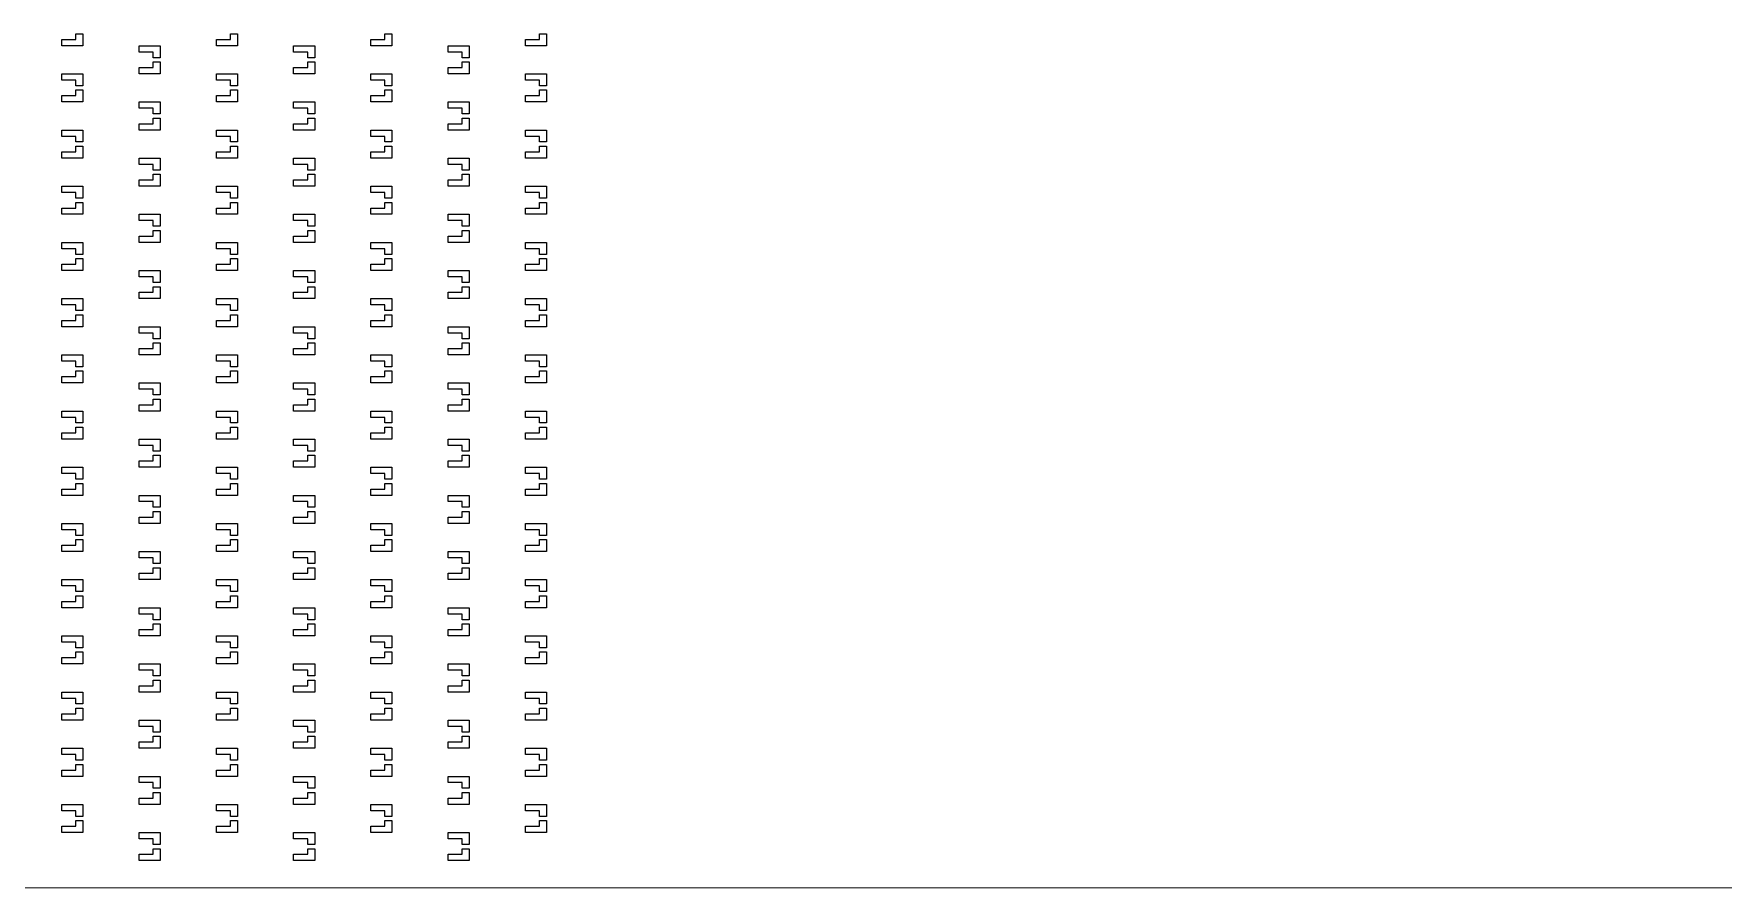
# Model space of a CAD drawing. Header units: millimetres. Extents: x 2102 to 86502, y 1818 to 64568.
# Drawn here: x 27094 to 28297, y 8155 to 8763 of the extents above; entities that cross this region are included whole.
import ezdxf

# ---------------------------------------------------------------- set-up
doc = ezdxf.new("R2010")
doc.units = ezdxf.units.MM
doc.layers.add('Layer-2', color=3, linetype='Continuous')

msp = doc.modelspace()

# ---------------------------------------------------------------- linework, layer by layer
at = {"layer": 'Layer-2'}
for p, q in [((27114, 8758.8), (27124, 8758.8)), ((27114, 8754.3), (27114, 8758.8)), ((27124, 8758.8), (27124, 8762.8)), ((27124, 8762.8), (27129, 8762.8)), ((27129, 8762.8), (27129, 8754.3)), ((27224, 8758.8), (27234, 8758.8)), ((27224, 8754.3), (27224, 8758.8)), ((27234, 8758.8), (27234, 8762.8)), ((27234, 8762.8), (27239, 8762.8)), ((27239, 8762.8), (27239, 8754.3)), ((27334, 8758.8), (27344, 8758.8)), ((27334, 8754.3), (27334, 8758.8)), ((27344, 8758.8), (27344, 8762.8)), ((27344, 8762.8), (27349, 8762.8)), ((27349, 8762.8), (27349, 8754.3)), ((27444, 8758.8), (27454, 8758.8)), ((27444, 8754.3), (27444, 8758.8)), ((27454, 8758.8), (27454, 8762.8)), ((27454, 8762.8), (27459, 8762.8)), ((27459, 8762.8), (27459, 8754.3)), ((27129, 8754.3), (27114, 8754.3)), ((27169, 8754.3), (27184, 8754.3)), ((27169, 8749.8), (27169, 8754.3)), ((27179, 8749.8), (27169, 8749.8)), ((27179, 8745.8), (27179, 8749.8)), ((27184, 8745.8), (27179, 8745.8)), ((27184, 8754.3), (27184, 8745.8)), ((27239, 8754.3), (27224, 8754.3)), ((27279, 8754.3), (27294, 8754.3)), ((27279, 8749.8), (27279, 8754.3)), ((27289, 8749.8), (27279, 8749.8)), ((27289, 8745.8), (27289, 8749.8)), ((27294, 8745.8), (27289, 8745.8)), ((27294, 8754.3), (27294, 8745.8)), ((27349, 8754.3), (27334, 8754.3)), ((27389, 8754.3), (27404, 8754.3)), ((27389, 8749.8), (27389, 8754.3)), ((27399, 8749.8), (27389, 8749.8)), ((27399, 8745.8), (27399, 8749.8)), ((27404, 8745.8), (27399, 8745.8)), ((27404, 8754.3), (27404, 8745.8)), ((27459, 8754.3), (27444, 8754.3)), ((27114, 8734.3), (27129, 8734.3)), ((27114, 8729.8), (27114, 8734.3)), ((27129, 8734.3), (27129, 8725.8)), ((27169, 8738.8), (27179, 8738.8)), ((27169, 8734.3), (27169, 8738.8)), ((27184, 8734.3), (27169, 8734.3)), ((27179, 8738.8), (27179, 8742.8)), ((27179, 8742.8), (27184, 8742.8)), ((27184, 8742.8), (27184, 8734.3)), ((27224, 8734.3), (27239, 8734.3)), ((27224, 8729.8), (27224, 8734.3)), ((27239, 8734.3), (27239, 8725.8)), ((27279, 8738.8), (27289, 8738.8)), ((27279, 8734.3), (27279, 8738.8)), ((27294, 8734.3), (27279, 8734.3)), ((27289, 8738.8), (27289, 8742.8)), ((27289, 8742.8), (27294, 8742.8)), ((27294, 8742.8), (27294, 8734.3)), ((27334, 8734.3), (27349, 8734.3)), ((27334, 8729.8), (27334, 8734.3)), ((27349, 8734.3), (27349, 8725.8)), ((27389, 8738.8), (27399, 8738.8)), ((27389, 8734.3), (27389, 8738.8)), ((27404, 8734.3), (27389, 8734.3)), ((27399, 8738.8), (27399, 8742.8)), ((27399, 8742.8), (27404, 8742.8)), ((27404, 8742.8), (27404, 8734.3)), ((27444, 8734.3), (27459, 8734.3)), ((27444, 8729.8), (27444, 8734.3)), ((27459, 8734.3), (27459, 8725.8)), ((27124, 8729.8), (27114, 8729.8)), ((27124, 8725.8), (27124, 8729.8)), ((27129, 8725.8), (27124, 8725.8)), ((27124, 8718.8), (27124, 8722.8)), ((27124, 8722.8), (27129, 8722.8)), ((27129, 8722.8), (27129, 8714.3)), ((27234, 8729.8), (27224, 8729.8)), ((27234, 8725.8), (27234, 8729.8)), ((27239, 8725.8), (27234, 8725.8)), ((27234, 8718.8), (27234, 8722.8)), ((27234, 8722.8), (27239, 8722.8)), ((27239, 8722.8), (27239, 8714.3)), ((27344, 8729.8), (27334, 8729.8)), ((27344, 8725.8), (27344, 8729.8)), ((27349, 8725.8), (27344, 8725.8)), ((27344, 8718.8), (27344, 8722.8)), ((27344, 8722.8), (27349, 8722.8)), ((27349, 8722.8), (27349, 8714.3)), ((27454, 8729.8), (27444, 8729.8)), ((27454, 8725.8), (27454, 8729.8)), ((27459, 8725.8), (27454, 8725.8)), ((27454, 8718.8), (27454, 8722.8)), ((27454, 8722.8), (27459, 8722.8)), ((27459, 8722.8), (27459, 8714.3)), ((27114, 8718.8), (27124, 8718.8)), ((27114, 8714.3), (27114, 8718.8)), ((27129, 8714.3), (27114, 8714.3)), ((27169, 8714.3), (27184, 8714.3)), ((27169, 8709.8), (27169, 8714.3)), ((27179, 8709.8), (27169, 8709.8)), ((27179, 8705.8), (27179, 8709.8)), ((27184, 8714.3), (27184, 8705.8)), ((27224, 8718.8), (27234, 8718.8)), ((27224, 8714.3), (27224, 8718.8)), ((27239, 8714.3), (27224, 8714.3)), ((27279, 8714.3), (27294, 8714.3)), ((27279, 8709.8), (27279, 8714.3)), ((27289, 8709.8), (27279, 8709.8)), ((27289, 8705.8), (27289, 8709.8)), ((27294, 8714.3), (27294, 8705.8)), ((27334, 8718.8), (27344, 8718.8)), ((27334, 8714.3), (27334, 8718.8)), ((27349, 8714.3), (27334, 8714.3)), ((27389, 8714.3), (27404, 8714.3)), ((27389, 8709.8), (27389, 8714.3)), ((27399, 8709.8), (27389, 8709.8)), ((27399, 8705.8), (27399, 8709.8)), ((27404, 8714.3), (27404, 8705.8)), ((27444, 8718.8), (27454, 8718.8)), ((27444, 8714.3), (27444, 8718.8)), ((27459, 8714.3), (27444, 8714.3)), ((27169, 8698.8), (27179, 8698.8)), ((27169, 8694.3), (27169, 8698.8)), ((27184, 8705.8), (27179, 8705.8)), ((27179, 8698.8), (27179, 8702.8)), ((27179, 8702.8), (27184, 8702.8)), ((27184, 8702.8), (27184, 8694.3)), ((27279, 8698.8), (27289, 8698.8)), ((27279, 8694.3), (27279, 8698.8)), ((27294, 8705.8), (27289, 8705.8)), ((27289, 8698.8), (27289, 8702.8)), ((27289, 8702.8), (27294, 8702.8)), ((27294, 8702.8), (27294, 8694.3)), ((27389, 8698.8), (27399, 8698.8)), ((27389, 8694.3), (27389, 8698.8)), ((27404, 8705.8), (27399, 8705.8)), ((27399, 8698.8), (27399, 8702.8)), ((27399, 8702.8), (27404, 8702.8)), ((27404, 8702.8), (27404, 8694.3)), ((27114, 8694.3), (27129, 8694.3)), ((27114, 8689.8), (27114, 8694.3)), ((27124, 8689.8), (27114, 8689.8)), ((27124, 8685.8), (27124, 8689.8)), ((27129, 8685.8), (27124, 8685.8)), ((27129, 8694.3), (27129, 8685.8)), ((27184, 8694.3), (27169, 8694.3)), ((27224, 8694.3), (27239, 8694.3)), ((27224, 8689.8), (27224, 8694.3)), ((27234, 8689.8), (27224, 8689.8)), ((27234, 8685.8), (27234, 8689.8)), ((27239, 8685.8), (27234, 8685.8)), ((27239, 8694.3), (27239, 8685.8)), ((27294, 8694.3), (27279, 8694.3)), ((27334, 8694.3), (27349, 8694.3)), ((27334, 8689.8), (27334, 8694.3)), ((27344, 8689.8), (27334, 8689.8)), ((27344, 8685.8), (27344, 8689.8)), ((27349, 8685.8), (27344, 8685.8)), ((27349, 8694.3), (27349, 8685.8)), ((27404, 8694.3), (27389, 8694.3)), ((27444, 8694.3), (27459, 8694.3)), ((27444, 8689.8), (27444, 8694.3)), ((27454, 8689.8), (27444, 8689.8)), ((27454, 8685.8), (27454, 8689.8)), ((27459, 8685.8), (27454, 8685.8)), ((27459, 8694.3), (27459, 8685.8)), ((27114, 8678.8), (27124, 8678.8)), ((27114, 8674.3), (27114, 8678.8)), ((27129, 8674.3), (27114, 8674.3)), ((27124, 8678.8), (27124, 8682.8)), ((27124, 8682.8), (27129, 8682.8)), ((27129, 8682.8), (27129, 8674.3)), ((27169, 8674.3), (27184, 8674.3)), ((27169, 8669.8), (27169, 8674.3)), ((27184, 8674.3), (27184, 8665.8)), ((27224, 8678.8), (27234, 8678.8)), ((27224, 8674.3), (27224, 8678.8)), ((27239, 8674.3), (27224, 8674.3)), ((27234, 8678.8), (27234, 8682.8)), ((27234, 8682.8), (27239, 8682.8)), ((27239, 8682.8), (27239, 8674.3)), ((27279, 8674.3), (27294, 8674.3)), ((27279, 8669.8), (27279, 8674.3)), ((27294, 8674.3), (27294, 8665.8)), ((27334, 8678.8), (27344, 8678.8)), ((27334, 8674.3), (27334, 8678.8)), ((27349, 8674.3), (27334, 8674.3)), ((27344, 8678.8), (27344, 8682.8)), ((27344, 8682.8), (27349, 8682.8)), ((27349, 8682.8), (27349, 8674.3)), ((27389, 8674.3), (27404, 8674.3)), ((27389, 8669.8), (27389, 8674.3)), ((27404, 8674.3), (27404, 8665.8)), ((27444, 8678.8), (27454, 8678.8)), ((27444, 8674.3), (27444, 8678.8)), ((27459, 8674.3), (27444, 8674.3)), ((27454, 8678.8), (27454, 8682.8)), ((27454, 8682.8), (27459, 8682.8)), ((27459, 8682.8), (27459, 8674.3)), ((27179, 8669.8), (27169, 8669.8)), ((27169, 8658.8), (27179, 8658.8)), ((27169, 8654.3), (27169, 8658.8)), ((27179, 8665.8), (27179, 8669.8)), ((27184, 8665.8), (27179, 8665.8)), ((27179, 8658.8), (27179, 8662.8)), ((27179, 8662.8), (27184, 8662.8)), ((27184, 8662.8), (27184, 8654.3)), ((27289, 8669.8), (27279, 8669.8)), ((27279, 8658.8), (27289, 8658.8)), ((27279, 8654.3), (27279, 8658.8)), ((27289, 8665.8), (27289, 8669.8)), ((27294, 8665.8), (27289, 8665.8)), ((27289, 8658.8), (27289, 8662.8)), ((27289, 8662.8), (27294, 8662.8)), ((27294, 8662.8), (27294, 8654.3)), ((27399, 8669.8), (27389, 8669.8)), ((27389, 8658.8), (27399, 8658.8)), ((27389, 8654.3), (27389, 8658.8)), ((27399, 8665.8), (27399, 8669.8)), ((27404, 8665.8), (27399, 8665.8)), ((27399, 8658.8), (27399, 8662.8)), ((27399, 8662.8), (27404, 8662.8)), ((27404, 8662.8), (27404, 8654.3)), ((27114, 8654.3), (27129, 8654.3)), ((27114, 8649.8), (27114, 8654.3)), ((27124, 8649.8), (27114, 8649.8)), ((27124, 8645.8), (27124, 8649.8)), ((27129, 8654.3), (27129, 8645.8)), ((27184, 8654.3), (27169, 8654.3)), ((27224, 8654.3), (27239, 8654.3)), ((27224, 8649.8), (27224, 8654.3)), ((27234, 8649.8), (27224, 8649.8)), ((27234, 8645.8), (27234, 8649.8)), ((27239, 8654.3), (27239, 8645.8)), ((27294, 8654.3), (27279, 8654.3)), ((27334, 8654.3), (27349, 8654.3)), ((27334, 8649.8), (27334, 8654.3)), ((27344, 8649.8), (27334, 8649.8)), ((27344, 8645.8), (27344, 8649.8)), ((27349, 8654.3), (27349, 8645.8)), ((27404, 8654.3), (27389, 8654.3)), ((27444, 8654.3), (27459, 8654.3)), ((27444, 8649.8), (27444, 8654.3)), ((27454, 8649.8), (27444, 8649.8)), ((27454, 8645.8), (27454, 8649.8)), ((27459, 8654.3), (27459, 8645.8)), ((27114, 8638.8), (27124, 8638.8)), ((27114, 8634.3), (27114, 8638.8)), ((27129, 8645.8), (27124, 8645.8)), ((27124, 8638.8), (27124, 8642.8)), ((27124, 8642.8), (27129, 8642.8)), ((27129, 8642.8), (27129, 8634.3)), ((27224, 8638.8), (27234, 8638.8)), ((27224, 8634.3), (27224, 8638.8)), ((27239, 8645.8), (27234, 8645.8)), ((27234, 8638.8), (27234, 8642.8)), ((27234, 8642.8), (27239, 8642.8)), ((27239, 8642.8), (27239, 8634.3)), ((27334, 8638.8), (27344, 8638.8)), ((27334, 8634.3), (27334, 8638.8)), ((27349, 8645.8), (27344, 8645.8)), ((27344, 8638.8), (27344, 8642.8)), ((27344, 8642.8), (27349, 8642.8)), ((27349, 8642.8), (27349, 8634.3)), ((27444, 8638.8), (27454, 8638.8)), ((27444, 8634.3), (27444, 8638.8)), ((27459, 8645.8), (27454, 8645.8)), ((27454, 8638.8), (27454, 8642.8)), ((27454, 8642.8), (27459, 8642.8)), ((27459, 8642.8), (27459, 8634.3)), ((27129, 8634.3), (27114, 8634.3)), ((27169, 8634.3), (27184, 8634.3)), ((27169, 8629.8), (27169, 8634.3)), ((27179, 8629.8), (27169, 8629.8)), ((27179, 8625.8), (27179, 8629.8)), ((27184, 8625.8), (27179, 8625.8)), ((27179, 8618.8), (27179, 8622.8)), ((27179, 8622.8), (27184, 8622.8)), ((27184, 8634.3), (27184, 8625.8)), ((27184, 8622.8), (27184, 8614.3)), ((27239, 8634.3), (27224, 8634.3)), ((27279, 8634.3), (27294, 8634.3)), ((27279, 8629.8), (27279, 8634.3)), ((27289, 8629.8), (27279, 8629.8)), ((27289, 8625.8), (27289, 8629.8)), ((27294, 8625.8), (27289, 8625.8)), ((27289, 8618.8), (27289, 8622.8)), ((27289, 8622.8), (27294, 8622.8)), ((27294, 8634.3), (27294, 8625.8)), ((27294, 8622.8), (27294, 8614.3)), ((27349, 8634.3), (27334, 8634.3)), ((27389, 8634.3), (27404, 8634.3)), ((27389, 8629.8), (27389, 8634.3)), ((27399, 8629.8), (27389, 8629.8)), ((27399, 8625.8), (27399, 8629.8)), ((27404, 8625.8), (27399, 8625.8)), ((27399, 8618.8), (27399, 8622.8)), ((27399, 8622.8), (27404, 8622.8)), ((27404, 8634.3), (27404, 8625.8)), ((27404, 8622.8), (27404, 8614.3)), ((27459, 8634.3), (27444, 8634.3)), ((27114, 8614.3), (27129, 8614.3)), ((27114, 8609.8), (27114, 8614.3)), ((27129, 8614.3), (27129, 8605.8)), ((27169, 8618.8), (27179, 8618.8)), ((27169, 8614.3), (27169, 8618.8)), ((27184, 8614.3), (27169, 8614.3)), ((27224, 8614.3), (27239, 8614.3)), ((27224, 8609.8), (27224, 8614.3)), ((27239, 8614.3), (27239, 8605.8)), ((27279, 8618.8), (27289, 8618.8)), ((27279, 8614.3), (27279, 8618.8)), ((27294, 8614.3), (27279, 8614.3)), ((27334, 8614.3), (27349, 8614.3)), ((27334, 8609.8), (27334, 8614.3)), ((27349, 8614.3), (27349, 8605.8)), ((27389, 8618.8), (27399, 8618.8)), ((27389, 8614.3), (27389, 8618.8)), ((27404, 8614.3), (27389, 8614.3)), ((27444, 8614.3), (27459, 8614.3)), ((27444, 8609.8), (27444, 8614.3)), ((27459, 8614.3), (27459, 8605.8)), ((27124, 8609.8), (27114, 8609.8)), ((27114, 8598.8), (27124, 8598.8)), ((27114, 8594.3), (27114, 8598.8)), ((27124, 8605.8), (27124, 8609.8)), ((27129, 8605.8), (27124, 8605.8)), ((27124, 8598.8), (27124, 8602.8)), ((27124, 8602.8), (27129, 8602.8)), ((27129, 8602.8), (27129, 8594.3)), ((27234, 8609.8), (27224, 8609.8)), ((27224, 8598.8), (27234, 8598.8)), ((27224, 8594.3), (27224, 8598.8)), ((27234, 8605.8), (27234, 8609.8)), ((27239, 8605.8), (27234, 8605.8)), ((27234, 8598.8), (27234, 8602.8)), ((27234, 8602.8), (27239, 8602.8)), ((27239, 8602.8), (27239, 8594.3)), ((27344, 8609.8), (27334, 8609.8)), ((27334, 8598.8), (27344, 8598.8)), ((27334, 8594.3), (27334, 8598.8)), ((27344, 8605.8), (27344, 8609.8)), ((27349, 8605.8), (27344, 8605.8)), ((27344, 8598.8), (27344, 8602.8)), ((27344, 8602.8), (27349, 8602.8)), ((27349, 8602.8), (27349, 8594.3)), ((27454, 8609.8), (27444, 8609.8)), ((27444, 8598.8), (27454, 8598.8)), ((27444, 8594.3), (27444, 8598.8)), ((27454, 8605.8), (27454, 8609.8)), ((27459, 8605.8), (27454, 8605.8)), ((27454, 8598.8), (27454, 8602.8)), ((27454, 8602.8), (27459, 8602.8)), ((27459, 8602.8), (27459, 8594.3)), ((27129, 8594.3), (27114, 8594.3)), ((27169, 8594.3), (27184, 8594.3)), ((27169, 8589.8), (27169, 8594.3)), ((27179, 8589.8), (27169, 8589.8)), ((27179, 8585.8), (27179, 8589.8)), ((27184, 8594.3), (27184, 8585.8)), ((27239, 8594.3), (27224, 8594.3)), ((27279, 8594.3), (27294, 8594.3)), ((27279, 8589.8), (27279, 8594.3)), ((27289, 8589.8), (27279, 8589.8)), ((27289, 8585.8), (27289, 8589.8)), ((27294, 8594.3), (27294, 8585.8)), ((27349, 8594.3), (27334, 8594.3)), ((27389, 8594.3), (27404, 8594.3)), ((27389, 8589.8), (27389, 8594.3)), ((27399, 8589.8), (27389, 8589.8)), ((27399, 8585.8), (27399, 8589.8)), ((27404, 8594.3), (27404, 8585.8)), ((27459, 8594.3), (27444, 8594.3)), ((27169, 8578.8), (27179, 8578.8)), ((27169, 8574.3), (27169, 8578.8)), ((27184, 8585.8), (27179, 8585.8)), ((27179, 8578.8), (27179, 8582.8)), ((27179, 8582.8), (27184, 8582.8)), ((27184, 8582.8), (27184, 8574.3)), ((27279, 8578.8), (27289, 8578.8)), ((27279, 8574.3), (27279, 8578.8)), ((27294, 8585.8), (27289, 8585.8)), ((27289, 8578.8), (27289, 8582.8)), ((27289, 8582.8), (27294, 8582.8)), ((27294, 8582.8), (27294, 8574.3)), ((27389, 8578.8), (27399, 8578.8)), ((27389, 8574.3), (27389, 8578.8)), ((27404, 8585.8), (27399, 8585.8)), ((27399, 8578.8), (27399, 8582.8)), ((27399, 8582.8), (27404, 8582.8)), ((27404, 8582.8), (27404, 8574.3)), ((27114, 8574.3), (27129, 8574.3)), ((27114, 8569.8), (27114, 8574.3)), ((27124, 8569.8), (27114, 8569.8)), ((27124, 8565.8), (27124, 8569.8)), ((27129, 8565.8), (27124, 8565.8)), ((27124, 8558.8), (27124, 8562.8)), ((27124, 8562.8), (27129, 8562.8)), ((27129, 8574.3), (27129, 8565.8)), ((27129, 8562.8), (27129, 8554.3)), ((27184, 8574.3), (27169, 8574.3)), ((27224, 8574.3), (27239, 8574.3)), ((27224, 8569.8), (27224, 8574.3)), ((27234, 8569.8), (27224, 8569.8)), ((27234, 8565.8), (27234, 8569.8)), ((27239, 8565.8), (27234, 8565.8)), ((27234, 8558.8), (27234, 8562.8)), ((27234, 8562.8), (27239, 8562.8)), ((27239, 8574.3), (27239, 8565.8)), ((27239, 8562.8), (27239, 8554.3)), ((27294, 8574.3), (27279, 8574.3)), ((27334, 8574.3), (27349, 8574.3)), ((27334, 8569.8), (27334, 8574.3)), ((27344, 8569.8), (27334, 8569.8)), ((27344, 8565.8), (27344, 8569.8)), ((27349, 8565.8), (27344, 8565.8)), ((27344, 8558.8), (27344, 8562.8)), ((27344, 8562.8), (27349, 8562.8)), ((27349, 8574.3), (27349, 8565.8)), ((27349, 8562.8), (27349, 8554.3)), ((27404, 8574.3), (27389, 8574.3)), ((27444, 8574.3), (27459, 8574.3)), ((27444, 8569.8), (27444, 8574.3)), ((27454, 8569.8), (27444, 8569.8)), ((27454, 8565.8), (27454, 8569.8)), ((27459, 8565.8), (27454, 8565.8)), ((27454, 8558.8), (27454, 8562.8)), ((27454, 8562.8), (27459, 8562.8)), ((27459, 8574.3), (27459, 8565.8)), ((27459, 8562.8), (27459, 8554.3)), ((27114, 8558.8), (27124, 8558.8)), ((27114, 8554.3), (27114, 8558.8)), ((27129, 8554.3), (27114, 8554.3)), ((27169, 8554.3), (27184, 8554.3)), ((27169, 8549.8), (27169, 8554.3)), ((27184, 8554.3), (27184, 8545.8)), ((27224, 8558.8), (27234, 8558.8)), ((27224, 8554.3), (27224, 8558.8)), ((27239, 8554.3), (27224, 8554.3)), ((27279, 8554.3), (27294, 8554.3)), ((27279, 8549.8), (27279, 8554.3)), ((27294, 8554.3), (27294, 8545.8)), ((27334, 8558.8), (27344, 8558.8)), ((27334, 8554.3), (27334, 8558.8)), ((27349, 8554.3), (27334, 8554.3)), ((27389, 8554.3), (27404, 8554.3)), ((27389, 8549.8), (27389, 8554.3)), ((27404, 8554.3), (27404, 8545.8)), ((27444, 8558.8), (27454, 8558.8)), ((27444, 8554.3), (27444, 8558.8)), ((27459, 8554.3), (27444, 8554.3)), ((27179, 8549.8), (27169, 8549.8)), ((27169, 8538.8), (27179, 8538.8)), ((27169, 8534.3), (27169, 8538.8)), ((27179, 8545.8), (27179, 8549.8)), ((27184, 8545.8), (27179, 8545.8)), ((27179, 8538.8), (27179, 8542.8)), ((27179, 8542.8), (27184, 8542.8)), ((27184, 8542.8), (27184, 8534.3)), ((27289, 8549.8), (27279, 8549.8)), ((27279, 8538.8), (27289, 8538.8)), ((27279, 8534.3), (27279, 8538.8)), ((27289, 8545.8), (27289, 8549.8)), ((27294, 8545.8), (27289, 8545.8)), ((27289, 8538.8), (27289, 8542.8)), ((27289, 8542.8), (27294, 8542.8)), ((27294, 8542.8), (27294, 8534.3)), ((27399, 8549.8), (27389, 8549.8)), ((27389, 8538.8), (27399, 8538.8)), ((27389, 8534.3), (27389, 8538.8)), ((27399, 8545.8), (27399, 8549.8)), ((27404, 8545.8), (27399, 8545.8)), ((27399, 8538.8), (27399, 8542.8)), ((27399, 8542.8), (27404, 8542.8)), ((27404, 8542.8), (27404, 8534.3)), ((27114, 8534.3), (27129, 8534.3)), ((27114, 8529.8), (27114, 8534.3)), ((27124, 8529.8), (27114, 8529.8)), ((27124, 8525.8), (27124, 8529.8)), ((27129, 8534.3), (27129, 8525.8)), ((27184, 8534.3), (27169, 8534.3)), ((27224, 8534.3), (27239, 8534.3)), ((27224, 8529.8), (27224, 8534.3)), ((27234, 8529.8), (27224, 8529.8)), ((27234, 8525.8), (27234, 8529.8)), ((27239, 8534.3), (27239, 8525.8)), ((27294, 8534.3), (27279, 8534.3)), ((27334, 8534.3), (27349, 8534.3)), ((27334, 8529.8), (27334, 8534.3)), ((27344, 8529.8), (27334, 8529.8)), ((27344, 8525.8), (27344, 8529.8)), ((27349, 8534.3), (27349, 8525.8)), ((27404, 8534.3), (27389, 8534.3)), ((27444, 8534.3), (27459, 8534.3)), ((27444, 8529.8), (27444, 8534.3)), ((27454, 8529.8), (27444, 8529.8)), ((27454, 8525.8), (27454, 8529.8)), ((27459, 8534.3), (27459, 8525.8)), ((27114, 8518.8), (27124, 8518.8)), ((27114, 8514.3), (27114, 8518.8)), ((27129, 8525.8), (27124, 8525.8)), ((27124, 8518.8), (27124, 8522.8)), ((27124, 8522.8), (27129, 8522.8)), ((27129, 8522.8), (27129, 8514.3)), ((27224, 8518.8), (27234, 8518.8)), ((27224, 8514.3), (27224, 8518.8)), ((27239, 8525.8), (27234, 8525.8)), ((27234, 8518.8), (27234, 8522.8)), ((27234, 8522.8), (27239, 8522.8)), ((27239, 8522.8), (27239, 8514.3)), ((27334, 8518.8), (27344, 8518.8)), ((27334, 8514.3), (27334, 8518.8)), ((27349, 8525.8), (27344, 8525.8)), ((27344, 8518.8), (27344, 8522.8)), ((27344, 8522.8), (27349, 8522.8)), ((27349, 8522.8), (27349, 8514.3)), ((27444, 8518.8), (27454, 8518.8)), ((27444, 8514.3), (27444, 8518.8)), ((27459, 8525.8), (27454, 8525.8)), ((27454, 8518.8), (27454, 8522.8)), ((27454, 8522.8), (27459, 8522.8)), ((27459, 8522.8), (27459, 8514.3)), ((27129, 8514.3), (27114, 8514.3)), ((27169, 8514.3), (27184, 8514.3)), ((27169, 8509.8), (27169, 8514.3)), ((27179, 8509.8), (27169, 8509.8)), ((27179, 8505.8), (27179, 8509.8)), ((27184, 8505.8), (27179, 8505.8)), ((27179, 8498.8), (27179, 8502.8)), ((27179, 8502.8), (27184, 8502.8)), ((27184, 8514.3), (27184, 8505.8)), ((27184, 8502.8), (27184, 8494.3)), ((27239, 8514.3), (27224, 8514.3)), ((27279, 8514.3), (27294, 8514.3)), ((27279, 8509.8), (27279, 8514.3)), ((27289, 8509.8), (27279, 8509.8)), ((27289, 8505.8), (27289, 8509.8)), ((27294, 8505.8), (27289, 8505.8)), ((27289, 8498.8), (27289, 8502.8)), ((27289, 8502.8), (27294, 8502.8)), ((27294, 8514.3), (27294, 8505.8)), ((27294, 8502.8), (27294, 8494.3)), ((27349, 8514.3), (27334, 8514.3)), ((27389, 8514.3), (27404, 8514.3)), ((27389, 8509.8), (27389, 8514.3)), ((27399, 8509.8), (27389, 8509.8)), ((27399, 8505.8), (27399, 8509.8)), ((27404, 8505.8), (27399, 8505.8)), ((27399, 8498.8), (27399, 8502.8)), ((27399, 8502.8), (27404, 8502.8)), ((27404, 8514.3), (27404, 8505.8)), ((27404, 8502.8), (27404, 8494.3)), ((27459, 8514.3), (27444, 8514.3)), ((27114, 8494.3), (27129, 8494.3)), ((27114, 8489.8), (27114, 8494.3)), ((27129, 8494.3), (27129, 8485.8)), ((27169, 8498.8), (27179, 8498.8)), ((27169, 8494.3), (27169, 8498.8)), ((27184, 8494.3), (27169, 8494.3)), ((27224, 8494.3), (27239, 8494.3)), ((27224, 8489.8), (27224, 8494.3)), ((27239, 8494.3), (27239, 8485.8)), ((27279, 8498.8), (27289, 8498.8)), ((27279, 8494.3), (27279, 8498.8)), ((27294, 8494.3), (27279, 8494.3)), ((27334, 8494.3), (27349, 8494.3)), ((27334, 8489.8), (27334, 8494.3)), ((27349, 8494.3), (27349, 8485.8)), ((27389, 8498.8), (27399, 8498.8)), ((27389, 8494.3), (27389, 8498.8)), ((27404, 8494.3), (27389, 8494.3)), ((27444, 8494.3), (27459, 8494.3)), ((27444, 8489.8), (27444, 8494.3)), ((27459, 8494.3), (27459, 8485.8)), ((27124, 8489.8), (27114, 8489.8)), ((27114, 8478.8), (27124, 8478.8)), ((27114, 8474.3), (27114, 8478.8)), ((27124, 8485.8), (27124, 8489.8)), ((27129, 8485.8), (27124, 8485.8)), ((27124, 8478.8), (27124, 8482.8)), ((27124, 8482.8), (27129, 8482.8)), ((27129, 8482.8), (27129, 8474.3)), ((27234, 8489.8), (27224, 8489.8)), ((27224, 8478.8), (27234, 8478.8)), ((27224, 8474.3), (27224, 8478.8)), ((27234, 8485.8), (27234, 8489.8)), ((27239, 8485.8), (27234, 8485.8)), ((27234, 8478.8), (27234, 8482.8)), ((27234, 8482.8), (27239, 8482.8)), ((27239, 8482.8), (27239, 8474.3)), ((27344, 8489.8), (27334, 8489.8)), ((27334, 8478.8), (27344, 8478.8)), ((27334, 8474.3), (27334, 8478.8)), ((27344, 8485.8), (27344, 8489.8)), ((27349, 8485.8), (27344, 8485.8)), ((27344, 8478.8), (27344, 8482.8)), ((27344, 8482.8), (27349, 8482.8)), ((27349, 8482.8), (27349, 8474.3)), ((27454, 8489.8), (27444, 8489.8)), ((27444, 8478.8), (27454, 8478.8)), ((27444, 8474.3), (27444, 8478.8)), ((27454, 8485.8), (27454, 8489.8)), ((27459, 8485.8), (27454, 8485.8)), ((27454, 8478.8), (27454, 8482.8)), ((27454, 8482.8), (27459, 8482.8)), ((27459, 8482.8), (27459, 8474.3)), ((27129, 8474.3), (27114, 8474.3)), ((27169, 8474.3), (27184, 8474.3)), ((27169, 8469.8), (27169, 8474.3)), ((27179, 8469.8), (27169, 8469.8)), ((27179, 8465.8), (27179, 8469.8)), ((27184, 8474.3), (27184, 8465.8)), ((27239, 8474.3), (27224, 8474.3)), ((27279, 8474.3), (27294, 8474.3)), ((27279, 8469.8), (27279, 8474.3)), ((27289, 8469.8), (27279, 8469.8)), ((27289, 8465.8), (27289, 8469.8)), ((27294, 8474.3), (27294, 8465.8)), ((27349, 8474.3), (27334, 8474.3)), ((27389, 8474.3), (27404, 8474.3)), ((27389, 8469.8), (27389, 8474.3)), ((27399, 8469.8), (27389, 8469.8)), ((27399, 8465.8), (27399, 8469.8)), ((27404, 8474.3), (27404, 8465.8)), ((27459, 8474.3), (27444, 8474.3)), ((27169, 8458.8), (27179, 8458.8)), ((27169, 8454.3), (27169, 8458.8)), ((27184, 8465.8), (27179, 8465.8)), ((27179, 8458.8), (27179, 8462.8)), ((27179, 8462.8), (27184, 8462.8)), ((27184, 8462.8), (27184, 8454.3)), ((27279, 8458.8), (27289, 8458.8)), ((27279, 8454.3), (27279, 8458.8)), ((27294, 8465.8), (27289, 8465.8)), ((27289, 8458.8), (27289, 8462.8)), ((27289, 8462.8), (27294, 8462.8)), ((27294, 8462.8), (27294, 8454.3)), ((27389, 8458.8), (27399, 8458.8)), ((27389, 8454.3), (27389, 8458.8)), ((27404, 8465.8), (27399, 8465.8)), ((27399, 8458.8), (27399, 8462.8)), ((27399, 8462.8), (27404, 8462.8)), ((27404, 8462.8), (27404, 8454.3)), ((27114, 8454.3), (27129, 8454.3)), ((27114, 8449.8), (27114, 8454.3)), ((27124, 8449.8), (27114, 8449.8)), ((27124, 8445.8), (27124, 8449.8)), ((27129, 8445.8), (27124, 8445.8)), ((27124, 8438.8), (27124, 8442.8)), ((27124, 8442.8), (27129, 8442.8)), ((27129, 8454.3), (27129, 8445.8)), ((27129, 8442.8), (27129, 8434.3)), ((27184, 8454.3), (27169, 8454.3)), ((27224, 8454.3), (27239, 8454.3)), ((27224, 8449.8), (27224, 8454.3)), ((27234, 8449.8), (27224, 8449.8)), ((27234, 8445.8), (27234, 8449.8)), ((27239, 8445.8), (27234, 8445.8)), ((27234, 8438.8), (27234, 8442.8)), ((27234, 8442.8), (27239, 8442.8)), ((27239, 8454.3), (27239, 8445.8)), ((27239, 8442.8), (27239, 8434.3)), ((27294, 8454.3), (27279, 8454.3)), ((27334, 8454.3), (27349, 8454.3)), ((27334, 8449.8), (27334, 8454.3)), ((27344, 8449.8), (27334, 8449.8)), ((27344, 8445.8), (27344, 8449.8)), ((27349, 8445.8), (27344, 8445.8)), ((27344, 8438.8), (27344, 8442.8)), ((27344, 8442.8), (27349, 8442.8)), ((27349, 8454.3), (27349, 8445.8)), ((27349, 8442.8), (27349, 8434.3)), ((27404, 8454.3), (27389, 8454.3)), ((27444, 8454.3), (27459, 8454.3)), ((27444, 8449.8), (27444, 8454.3)), ((27454, 8449.8), (27444, 8449.8)), ((27454, 8445.8), (27454, 8449.8)), ((27459, 8445.8), (27454, 8445.8)), ((27454, 8438.8), (27454, 8442.8)), ((27454, 8442.8), (27459, 8442.8)), ((27459, 8454.3), (27459, 8445.8)), ((27459, 8442.8), (27459, 8434.3)), ((27114, 8438.8), (27124, 8438.8)), ((27114, 8434.3), (27114, 8438.8)), ((27129, 8434.3), (27114, 8434.3)), ((27169, 8434.3), (27184, 8434.3)), ((27169, 8429.8), (27169, 8434.3)), ((27184, 8434.3), (27184, 8425.8)), ((27224, 8438.8), (27234, 8438.8)), ((27224, 8434.3), (27224, 8438.8)), ((27239, 8434.3), (27224, 8434.3)), ((27279, 8434.3), (27294, 8434.3)), ((27279, 8429.8), (27279, 8434.3)), ((27294, 8434.3), (27294, 8425.8)), ((27334, 8438.8), (27344, 8438.8)), ((27334, 8434.3), (27334, 8438.8)), ((27349, 8434.3), (27334, 8434.3)), ((27389, 8434.3), (27404, 8434.3)), ((27389, 8429.8), (27389, 8434.3)), ((27404, 8434.3), (27404, 8425.8)), ((27444, 8438.8), (27454, 8438.8)), ((27444, 8434.3), (27444, 8438.8)), ((27459, 8434.3), (27444, 8434.3)), ((27179, 8429.8), (27169, 8429.8)), ((27169, 8418.8), (27179, 8418.8)), ((27169, 8414.3), (27169, 8418.8)), ((27179, 8425.8), (27179, 8429.8)), ((27184, 8425.8), (27179, 8425.8)), ((27179, 8418.8), (27179, 8422.8)), ((27179, 8422.8), (27184, 8422.8)), ((27184, 8422.8), (27184, 8414.3)), ((27289, 8429.8), (27279, 8429.8)), ((27279, 8418.8), (27289, 8418.8)), ((27279, 8414.3), (27279, 8418.8)), ((27289, 8425.8), (27289, 8429.8)), ((27294, 8425.8), (27289, 8425.8)), ((27289, 8418.8), (27289, 8422.8)), ((27289, 8422.8), (27294, 8422.8)), ((27294, 8422.8), (27294, 8414.3)), ((27399, 8429.8), (27389, 8429.8)), ((27389, 8418.8), (27399, 8418.8)), ((27389, 8414.3), (27389, 8418.8)), ((27399, 8425.8), (27399, 8429.8)), ((27404, 8425.8), (27399, 8425.8)), ((27399, 8418.8), (27399, 8422.8)), ((27399, 8422.8), (27404, 8422.8)), ((27404, 8422.8), (27404, 8414.3)), ((27114, 8414.3), (27129, 8414.3)), ((27114, 8409.8), (27114, 8414.3)), ((27124, 8409.8), (27114, 8409.8)), ((27124, 8405.8), (27124, 8409.8)), ((27129, 8414.3), (27129, 8405.8)), ((27184, 8414.3), (27169, 8414.3)), ((27224, 8414.3), (27239, 8414.3)), ((27224, 8409.8), (27224, 8414.3)), ((27234, 8409.8), (27224, 8409.8)), ((27234, 8405.8), (27234, 8409.8)), ((27239, 8414.3), (27239, 8405.8)), ((27294, 8414.3), (27279, 8414.3)), ((27334, 8414.3), (27349, 8414.3)), ((27334, 8409.8), (27334, 8414.3)), ((27344, 8409.8), (27334, 8409.8)), ((27344, 8405.8), (27344, 8409.8)), ((27349, 8414.3), (27349, 8405.8)), ((27404, 8414.3), (27389, 8414.3)), ((27444, 8414.3), (27459, 8414.3)), ((27444, 8409.8), (27444, 8414.3)), ((27454, 8409.8), (27444, 8409.8)), ((27454, 8405.8), (27454, 8409.8)), ((27459, 8414.3), (27459, 8405.8)), ((27114, 8398.8), (27124, 8398.8)), ((27114, 8394.3), (27114, 8398.8)), ((27129, 8394.3), (27114, 8394.3)), ((27129, 8405.8), (27124, 8405.8)), ((27124, 8398.8), (27124, 8402.8)), ((27124, 8402.8), (27129, 8402.8)), ((27129, 8402.8), (27129, 8394.3)), ((27169, 8394.3), (27184, 8394.3)), ((27169, 8389.8), (27169, 8394.3)), ((27184, 8394.3), (27184, 8385.8)), ((27224, 8398.8), (27234, 8398.8)), ((27224, 8394.3), (27224, 8398.8)), ((27239, 8394.3), (27224, 8394.3)), ((27239, 8405.8), (27234, 8405.8)), ((27234, 8398.8), (27234, 8402.8)), ((27234, 8402.8), (27239, 8402.8)), ((27239, 8402.8), (27239, 8394.3)), ((27279, 8394.3), (27294, 8394.3)), ((27279, 8389.8), (27279, 8394.3)), ((27294, 8394.3), (27294, 8385.8)), ((27334, 8398.8), (27344, 8398.8)), ((27334, 8394.3), (27334, 8398.8)), ((27349, 8394.3), (27334, 8394.3)), ((27349, 8405.8), (27344, 8405.8)), ((27344, 8398.8), (27344, 8402.8)), ((27344, 8402.8), (27349, 8402.8)), ((27349, 8402.8), (27349, 8394.3)), ((27389, 8394.3), (27404, 8394.3)), ((27389, 8389.8), (27389, 8394.3)), ((27404, 8394.3), (27404, 8385.8)), ((27444, 8398.8), (27454, 8398.8)), ((27444, 8394.3), (27444, 8398.8)), ((27459, 8394.3), (27444, 8394.3)), ((27459, 8405.8), (27454, 8405.8)), ((27454, 8398.8), (27454, 8402.8)), ((27454, 8402.8), (27459, 8402.8)), ((27459, 8402.8), (27459, 8394.3)), ((27179, 8389.8), (27169, 8389.8)), ((27179, 8385.8), (27179, 8389.8)), ((27184, 8385.8), (27179, 8385.8)), ((27179, 8378.8), (27179, 8382.8)), ((27179, 8382.8), (27184, 8382.8)), ((27184, 8382.8), (27184, 8374.3)), ((27289, 8389.8), (27279, 8389.8)), ((27289, 8385.8), (27289, 8389.8)), ((27294, 8385.8), (27289, 8385.8)), ((27289, 8378.8), (27289, 8382.8)), ((27289, 8382.8), (27294, 8382.8)), ((27294, 8382.8), (27294, 8374.3)), ((27399, 8389.8), (27389, 8389.8)), ((27399, 8385.8), (27399, 8389.8)), ((27404, 8385.8), (27399, 8385.8)), ((27399, 8378.8), (27399, 8382.8)), ((27399, 8382.8), (27404, 8382.8)), ((27404, 8382.8), (27404, 8374.3)), ((27114, 8374.3), (27129, 8374.3)), ((27114, 8369.8), (27114, 8374.3)), ((27129, 8374.3), (27129, 8365.8)), ((27169, 8378.8), (27179, 8378.8)), ((27169, 8374.3), (27169, 8378.8)), ((27184, 8374.3), (27169, 8374.3)), ((27224, 8374.3), (27239, 8374.3)), ((27224, 8369.8), (27224, 8374.3)), ((27239, 8374.3), (27239, 8365.8)), ((27279, 8378.8), (27289, 8378.8)), ((27279, 8374.3), (27279, 8378.8)), ((27294, 8374.3), (27279, 8374.3)), ((27334, 8374.3), (27349, 8374.3)), ((27334, 8369.8), (27334, 8374.3)), ((27349, 8374.3), (27349, 8365.8)), ((27389, 8378.8), (27399, 8378.8)), ((27389, 8374.3), (27389, 8378.8)), ((27404, 8374.3), (27389, 8374.3)), ((27444, 8374.3), (27459, 8374.3)), ((27444, 8369.8), (27444, 8374.3)), ((27459, 8374.3), (27459, 8365.8)), ((27124, 8369.8), (27114, 8369.8)), ((27114, 8358.8), (27124, 8358.8)), ((27114, 8354.3), (27114, 8358.8)), ((27124, 8365.8), (27124, 8369.8)), ((27129, 8365.8), (27124, 8365.8)), ((27124, 8358.8), (27124, 8362.8)), ((27124, 8362.8), (27129, 8362.8)), ((27129, 8362.8), (27129, 8354.3)), ((27234, 8369.8), (27224, 8369.8)), ((27224, 8358.8), (27234, 8358.8)), ((27224, 8354.3), (27224, 8358.8)), ((27234, 8365.8), (27234, 8369.8)), ((27239, 8365.8), (27234, 8365.8)), ((27234, 8358.8), (27234, 8362.8)), ((27234, 8362.8), (27239, 8362.8)), ((27239, 8362.8), (27239, 8354.3)), ((27344, 8369.8), (27334, 8369.8)), ((27334, 8358.8), (27344, 8358.8)), ((27334, 8354.3), (27334, 8358.8)), ((27344, 8365.8), (27344, 8369.8)), ((27349, 8365.8), (27344, 8365.8)), ((27344, 8358.8), (27344, 8362.8)), ((27344, 8362.8), (27349, 8362.8)), ((27349, 8362.8), (27349, 8354.3)), ((27454, 8369.8), (27444, 8369.8)), ((27444, 8358.8), (27454, 8358.8)), ((27444, 8354.3), (27444, 8358.8)), ((27454, 8365.8), (27454, 8369.8)), ((27459, 8365.8), (27454, 8365.8)), ((27454, 8358.8), (27454, 8362.8)), ((27454, 8362.8), (27459, 8362.8)), ((27459, 8362.8), (27459, 8354.3)), ((27129, 8354.3), (27114, 8354.3)), ((27169, 8354.3), (27184, 8354.3)), ((27169, 8349.8), (27169, 8354.3)), ((27179, 8349.8), (27169, 8349.8)), ((27179, 8345.8), (27179, 8349.8)), ((27184, 8354.3), (27184, 8345.8)), ((27239, 8354.3), (27224, 8354.3)), ((27279, 8354.3), (27294, 8354.3)), ((27279, 8349.8), (27279, 8354.3)), ((27289, 8349.8), (27279, 8349.8)), ((27289, 8345.8), (27289, 8349.8)), ((27294, 8354.3), (27294, 8345.8)), ((27349, 8354.3), (27334, 8354.3)), ((27389, 8354.3), (27404, 8354.3)), ((27389, 8349.8), (27389, 8354.3)), ((27399, 8349.8), (27389, 8349.8)), ((27399, 8345.8), (27399, 8349.8)), ((27404, 8354.3), (27404, 8345.8)), ((27459, 8354.3), (27444, 8354.3)), ((27114, 8334.3), (27129, 8334.3)), ((27114, 8329.8), (27114, 8334.3)), ((27129, 8334.3), (27129, 8325.8)), ((27169, 8338.8), (27179, 8338.8)), ((27169, 8334.3), (27169, 8338.8)), ((27184, 8334.3), (27169, 8334.3)), ((27184, 8345.8), (27179, 8345.8)), ((27179, 8338.8), (27179, 8342.8)), ((27179, 8342.8), (27184, 8342.8)), ((27184, 8342.8), (27184, 8334.3)), ((27224, 8334.3), (27239, 8334.3)), ((27224, 8329.8), (27224, 8334.3)), ((27239, 8334.3), (27239, 8325.8)), ((27279, 8338.8), (27289, 8338.8)), ((27279, 8334.3), (27279, 8338.8)), ((27294, 8334.3), (27279, 8334.3)), ((27294, 8345.8), (27289, 8345.8)), ((27289, 8338.8), (27289, 8342.8)), ((27289, 8342.8), (27294, 8342.8)), ((27294, 8342.8), (27294, 8334.3)), ((27334, 8334.3), (27349, 8334.3)), ((27334, 8329.8), (27334, 8334.3)), ((27349, 8334.3), (27349, 8325.8)), ((27389, 8338.8), (27399, 8338.8)), ((27389, 8334.3), (27389, 8338.8)), ((27404, 8334.3), (27389, 8334.3)), ((27404, 8345.8), (27399, 8345.8)), ((27399, 8338.8), (27399, 8342.8)), ((27399, 8342.8), (27404, 8342.8)), ((27404, 8342.8), (27404, 8334.3)), ((27444, 8334.3), (27459, 8334.3)), ((27444, 8329.8), (27444, 8334.3)), ((27459, 8334.3), (27459, 8325.8)), ((27124, 8329.8), (27114, 8329.8)), ((27124, 8325.8), (27124, 8329.8)), ((27129, 8325.8), (27124, 8325.8)), ((27124, 8318.8), (27124, 8322.8)), ((27124, 8322.8), (27129, 8322.8)), ((27129, 8322.8), (27129, 8314.3)), ((27234, 8329.8), (27224, 8329.8)), ((27234, 8325.8), (27234, 8329.8)), ((27239, 8325.8), (27234, 8325.8)), ((27234, 8318.8), (27234, 8322.8)), ((27234, 8322.8), (27239, 8322.8)), ((27239, 8322.8), (27239, 8314.3)), ((27344, 8329.8), (27334, 8329.8)), ((27344, 8325.8), (27344, 8329.8)), ((27349, 8325.8), (27344, 8325.8)), ((27344, 8318.8), (27344, 8322.8)), ((27344, 8322.8), (27349, 8322.8)), ((27349, 8322.8), (27349, 8314.3)), ((27454, 8329.8), (27444, 8329.8)), ((27454, 8325.8), (27454, 8329.8)), ((27459, 8325.8), (27454, 8325.8)), ((27454, 8318.8), (27454, 8322.8)), ((27454, 8322.8), (27459, 8322.8)), ((27459, 8322.8), (27459, 8314.3)), ((27114, 8318.8), (27124, 8318.8)), ((27114, 8314.3), (27114, 8318.8)), ((27129, 8314.3), (27114, 8314.3)), ((27169, 8314.3), (27184, 8314.3)), ((27169, 8309.8), (27169, 8314.3)), ((27184, 8314.3), (27184, 8305.8)), ((27224, 8318.8), (27234, 8318.8)), ((27224, 8314.3), (27224, 8318.8)), ((27239, 8314.3), (27224, 8314.3)), ((27279, 8314.3), (27294, 8314.3)), ((27279, 8309.8), (27279, 8314.3)), ((27294, 8314.3), (27294, 8305.8)), ((27334, 8318.8), (27344, 8318.8)), ((27334, 8314.3), (27334, 8318.8)), ((27349, 8314.3), (27334, 8314.3)), ((27389, 8314.3), (27404, 8314.3)), ((27389, 8309.8), (27389, 8314.3)), ((27404, 8314.3), (27404, 8305.8)), ((27444, 8318.8), (27454, 8318.8)), ((27444, 8314.3), (27444, 8318.8)), ((27459, 8314.3), (27444, 8314.3)), ((27179, 8309.8), (27169, 8309.8)), ((27169, 8298.8), (27179, 8298.8)), ((27169, 8294.3), (27169, 8298.8)), ((27179, 8305.8), (27179, 8309.8)), ((27184, 8305.8), (27179, 8305.8)), ((27179, 8298.8), (27179, 8302.8)), ((27179, 8302.8), (27184, 8302.8)), ((27184, 8302.8), (27184, 8294.3)), ((27289, 8309.8), (27279, 8309.8)), ((27279, 8298.8), (27289, 8298.8)), ((27279, 8294.3), (27279, 8298.8)), ((27289, 8305.8), (27289, 8309.8)), ((27294, 8305.8), (27289, 8305.8)), ((27289, 8298.8), (27289, 8302.8)), ((27289, 8302.8), (27294, 8302.8)), ((27294, 8302.8), (27294, 8294.3)), ((27399, 8309.8), (27389, 8309.8)), ((27389, 8298.8), (27399, 8298.8)), ((27389, 8294.3), (27389, 8298.8)), ((27399, 8305.8), (27399, 8309.8)), ((27404, 8305.8), (27399, 8305.8)), ((27399, 8298.8), (27399, 8302.8)), ((27399, 8302.8), (27404, 8302.8)), ((27404, 8302.8), (27404, 8294.3)), ((27114, 8294.3), (27129, 8294.3)), ((27114, 8289.8), (27114, 8294.3)), ((27124, 8289.8), (27114, 8289.8)), ((27124, 8285.8), (27124, 8289.8)), ((27129, 8294.3), (27129, 8285.8)), ((27184, 8294.3), (27169, 8294.3)), ((27224, 8294.3), (27239, 8294.3)), ((27224, 8289.8), (27224, 8294.3)), ((27234, 8289.8), (27224, 8289.8)), ((27234, 8285.8), (27234, 8289.8)), ((27239, 8294.3), (27239, 8285.8)), ((27294, 8294.3), (27279, 8294.3)), ((27334, 8294.3), (27349, 8294.3)), ((27334, 8289.8), (27334, 8294.3)), ((27344, 8289.8), (27334, 8289.8)), ((27344, 8285.8), (27344, 8289.8)), ((27349, 8294.3), (27349, 8285.8)), ((27404, 8294.3), (27389, 8294.3)), ((27444, 8294.3), (27459, 8294.3)), ((27444, 8289.8), (27444, 8294.3)), ((27454, 8289.8), (27444, 8289.8)), ((27454, 8285.8), (27454, 8289.8)), ((27459, 8294.3), (27459, 8285.8)), ((27114, 8278.8), (27124, 8278.8)), ((27114, 8274.3), (27114, 8278.8)), ((27129, 8274.3), (27114, 8274.3)), ((27129, 8285.8), (27124, 8285.8)), ((27124, 8278.8), (27124, 8282.8)), ((27124, 8282.8), (27129, 8282.8)), ((27129, 8282.8), (27129, 8274.3)), ((27169, 8274.3), (27184, 8274.3)), ((27169, 8269.8), (27169, 8274.3)), ((27184, 8274.3), (27184, 8265.8)), ((27224, 8278.8), (27234, 8278.8)), ((27224, 8274.3), (27224, 8278.8)), ((27239, 8274.3), (27224, 8274.3)), ((27239, 8285.8), (27234, 8285.8)), ((27234, 8278.8), (27234, 8282.8)), ((27234, 8282.8), (27239, 8282.8)), ((27239, 8282.8), (27239, 8274.3)), ((27279, 8274.3), (27294, 8274.3)), ((27279, 8269.8), (27279, 8274.3)), ((27294, 8274.3), (27294, 8265.8)), ((27334, 8278.8), (27344, 8278.8)), ((27334, 8274.3), (27334, 8278.8)), ((27349, 8274.3), (27334, 8274.3)), ((27349, 8285.8), (27344, 8285.8)), ((27344, 8278.8), (27344, 8282.8)), ((27344, 8282.8), (27349, 8282.8)), ((27349, 8282.8), (27349, 8274.3)), ((27389, 8274.3), (27404, 8274.3)), ((27389, 8269.8), (27389, 8274.3)), ((27404, 8274.3), (27404, 8265.8)), ((27444, 8278.8), (27454, 8278.8)), ((27444, 8274.3), (27444, 8278.8)), ((27459, 8274.3), (27444, 8274.3)), ((27459, 8285.8), (27454, 8285.8)), ((27454, 8278.8), (27454, 8282.8)), ((27454, 8282.8), (27459, 8282.8)), ((27459, 8282.8), (27459, 8274.3)), ((27179, 8269.8), (27169, 8269.8)), ((27179, 8265.8), (27179, 8269.8)), ((27184, 8265.8), (27179, 8265.8)), ((27179, 8258.8), (27179, 8262.8)), ((27179, 8262.8), (27184, 8262.8)), ((27184, 8262.8), (27184, 8254.3)), ((27289, 8269.8), (27279, 8269.8)), ((27289, 8265.8), (27289, 8269.8)), ((27294, 8265.8), (27289, 8265.8)), ((27289, 8258.8), (27289, 8262.8)), ((27289, 8262.8), (27294, 8262.8)), ((27294, 8262.8), (27294, 8254.3)), ((27399, 8269.8), (27389, 8269.8)), ((27399, 8265.8), (27399, 8269.8)), ((27404, 8265.8), (27399, 8265.8)), ((27399, 8258.8), (27399, 8262.8)), ((27399, 8262.8), (27404, 8262.8)), ((27404, 8262.8), (27404, 8254.3)), ((27114, 8254.3), (27129, 8254.3)), ((27114, 8249.8), (27114, 8254.3)), ((27129, 8254.3), (27129, 8245.8)), ((27169, 8258.8), (27179, 8258.8)), ((27169, 8254.3), (27169, 8258.8)), ((27184, 8254.3), (27169, 8254.3)), ((27224, 8254.3), (27239, 8254.3)), ((27224, 8249.8), (27224, 8254.3)), ((27239, 8254.3), (27239, 8245.8)), ((27279, 8258.8), (27289, 8258.8)), ((27279, 8254.3), (27279, 8258.8)), ((27294, 8254.3), (27279, 8254.3)), ((27334, 8254.3), (27349, 8254.3)), ((27334, 8249.8), (27334, 8254.3)), ((27349, 8254.3), (27349, 8245.8)), ((27389, 8258.8), (27399, 8258.8)), ((27389, 8254.3), (27389, 8258.8)), ((27404, 8254.3), (27389, 8254.3)), ((27444, 8254.3), (27459, 8254.3)), ((27444, 8249.8), (27444, 8254.3)), ((27459, 8254.3), (27459, 8245.8)), ((27124, 8249.8), (27114, 8249.8)), ((27114, 8238.8), (27124, 8238.8)), ((27114, 8234.3), (27114, 8238.8)), ((27124, 8245.8), (27124, 8249.8)), ((27129, 8245.8), (27124, 8245.8)), ((27124, 8238.8), (27124, 8242.8)), ((27124, 8242.8), (27129, 8242.8)), ((27129, 8242.8), (27129, 8234.3)), ((27234, 8249.8), (27224, 8249.8)), ((27224, 8238.8), (27234, 8238.8)), ((27224, 8234.3), (27224, 8238.8)), ((27234, 8245.8), (27234, 8249.8)), ((27239, 8245.8), (27234, 8245.8)), ((27234, 8238.8), (27234, 8242.8)), ((27234, 8242.8), (27239, 8242.8)), ((27239, 8242.8), (27239, 8234.3)), ((27344, 8249.8), (27334, 8249.8)), ((27334, 8238.8), (27344, 8238.8)), ((27334, 8234.3), (27334, 8238.8)), ((27344, 8245.8), (27344, 8249.8)), ((27349, 8245.8), (27344, 8245.8)), ((27344, 8238.8), (27344, 8242.8)), ((27344, 8242.8), (27349, 8242.8)), ((27349, 8242.8), (27349, 8234.3)), ((27454, 8249.8), (27444, 8249.8)), ((27444, 8238.8), (27454, 8238.8)), ((27444, 8234.3), (27444, 8238.8)), ((27454, 8245.8), (27454, 8249.8)), ((27459, 8245.8), (27454, 8245.8)), ((27454, 8238.8), (27454, 8242.8)), ((27454, 8242.8), (27459, 8242.8)), ((27459, 8242.8), (27459, 8234.3)), ((27129, 8234.3), (27114, 8234.3)), ((27169, 8234.3), (27184, 8234.3)), ((27169, 8229.8), (27169, 8234.3)), ((27179, 8229.8), (27169, 8229.8)), ((27179, 8225.8), (27179, 8229.8)), ((27184, 8234.3), (27184, 8225.8)), ((27239, 8234.3), (27224, 8234.3)), ((27279, 8234.3), (27294, 8234.3)), ((27279, 8229.8), (27279, 8234.3)), ((27289, 8229.8), (27279, 8229.8)), ((27289, 8225.8), (27289, 8229.8)), ((27294, 8234.3), (27294, 8225.8)), ((27349, 8234.3), (27334, 8234.3)), ((27389, 8234.3), (27404, 8234.3)), ((27389, 8229.8), (27389, 8234.3)), ((27399, 8229.8), (27389, 8229.8)), ((27399, 8225.8), (27399, 8229.8)), ((27404, 8234.3), (27404, 8225.8)), ((27459, 8234.3), (27444, 8234.3)), ((27114, 8214.3), (27129, 8214.3)), ((27114, 8209.8), (27114, 8214.3)), ((27129, 8214.3), (27129, 8205.8)), ((27169, 8218.8), (27179, 8218.8)), ((27169, 8214.3), (27169, 8218.8)), ((27184, 8214.3), (27169, 8214.3)), ((27184, 8225.8), (27179, 8225.8)), ((27179, 8218.8), (27179, 8222.8)), ((27179, 8222.8), (27184, 8222.8)), ((27184, 8222.8), (27184, 8214.3)), ((27224, 8214.3), (27239, 8214.3)), ((27224, 8209.8), (27224, 8214.3)), ((27239, 8214.3), (27239, 8205.8)), ((27279, 8218.8), (27289, 8218.8)), ((27279, 8214.3), (27279, 8218.8)), ((27294, 8214.3), (27279, 8214.3)), ((27294, 8225.8), (27289, 8225.8)), ((27289, 8218.8), (27289, 8222.8)), ((27289, 8222.8), (27294, 8222.8)), ((27294, 8222.8), (27294, 8214.3)), ((27334, 8214.3), (27349, 8214.3)), ((27334, 8209.8), (27334, 8214.3)), ((27349, 8214.3), (27349, 8205.8)), ((27389, 8218.8), (27399, 8218.8)), ((27389, 8214.3), (27389, 8218.8)), ((27404, 8214.3), (27389, 8214.3)), ((27404, 8225.8), (27399, 8225.8)), ((27399, 8218.8), (27399, 8222.8)), ((27399, 8222.8), (27404, 8222.8)), ((27404, 8222.8), (27404, 8214.3)), ((27444, 8214.3), (27459, 8214.3)), ((27444, 8209.8), (27444, 8214.3)), ((27459, 8214.3), (27459, 8205.8)), ((27124, 8209.8), (27114, 8209.8)), ((27124, 8205.8), (27124, 8209.8)), ((27129, 8205.8), (27124, 8205.8)), ((27124, 8198.8), (27124, 8202.8)), ((27124, 8202.8), (27129, 8202.8)), ((27129, 8202.8), (27129, 8194.3)), ((27234, 8209.8), (27224, 8209.8)), ((27234, 8205.8), (27234, 8209.8)), ((27239, 8205.8), (27234, 8205.8)), ((27234, 8198.8), (27234, 8202.8)), ((27234, 8202.8), (27239, 8202.8)), ((27239, 8202.8), (27239, 8194.3)), ((27344, 8209.8), (27334, 8209.8)), ((27344, 8205.8), (27344, 8209.8)), ((27349, 8205.8), (27344, 8205.8)), ((27344, 8198.8), (27344, 8202.8)), ((27344, 8202.8), (27349, 8202.8)), ((27349, 8202.8), (27349, 8194.3)), ((27454, 8209.8), (27444, 8209.8)), ((27454, 8205.8), (27454, 8209.8)), ((27459, 8205.8), (27454, 8205.8)), ((27454, 8198.8), (27454, 8202.8)), ((27454, 8202.8), (27459, 8202.8)), ((27459, 8202.8), (27459, 8194.3)), ((27114, 8198.8), (27124, 8198.8)), ((27114, 8194.3), (27114, 8198.8)), ((27129, 8194.3), (27114, 8194.3)), ((27169, 8194.3), (27184, 8194.3)), ((27169, 8189.8), (27169, 8194.3)), ((27179, 8189.8), (27169, 8189.8)), ((27179, 8185.8), (27179, 8189.8)), ((27184, 8194.3), (27184, 8185.8)), ((27224, 8198.8), (27234, 8198.8)), ((27224, 8194.3), (27224, 8198.8)), ((27239, 8194.3), (27224, 8194.3)), ((27279, 8194.3), (27294, 8194.3)), ((27279, 8189.8), (27279, 8194.3)), ((27289, 8189.8), (27279, 8189.8)), ((27289, 8185.8), (27289, 8189.8)), ((27294, 8194.3), (27294, 8185.8)), ((27334, 8198.8), (27344, 8198.8)), ((27334, 8194.3), (27334, 8198.8)), ((27349, 8194.3), (27334, 8194.3)), ((27389, 8194.3), (27404, 8194.3)), ((27389, 8189.8), (27389, 8194.3)), ((27399, 8189.8), (27389, 8189.8)), ((27399, 8185.8), (27399, 8189.8)), ((27404, 8194.3), (27404, 8185.8)), ((27444, 8198.8), (27454, 8198.8)), ((27444, 8194.3), (27444, 8198.8)), ((27459, 8194.3), (27444, 8194.3)), ((27169, 8178.8), (27179, 8178.8)), ((27169, 8174.3), (27169, 8178.8)), ((27184, 8185.8), (27179, 8185.8)), ((27179, 8178.8), (27179, 8182.8)), ((27179, 8182.8), (27184, 8182.8)), ((27184, 8182.8), (27184, 8174.3)), ((27279, 8178.8), (27289, 8178.8)), ((27279, 8174.3), (27279, 8178.8)), ((27294, 8185.8), (27289, 8185.8)), ((27289, 8178.8), (27289, 8182.8)), ((27289, 8182.8), (27294, 8182.8)), ((27294, 8182.8), (27294, 8174.3)), ((27389, 8178.8), (27399, 8178.8)), ((27389, 8174.3), (27389, 8178.8)), ((27404, 8185.8), (27399, 8185.8)), ((27399, 8178.8), (27399, 8182.8)), ((27399, 8182.8), (27404, 8182.8)), ((27404, 8182.8), (27404, 8174.3)), ((27184, 8174.3), (27169, 8174.3)), ((27294, 8174.3), (27279, 8174.3)), ((27404, 8174.3), (27389, 8174.3)), ((23477.2, 8155.7), (30107.2, 8154.7))]:
    msp.add_line(p, q, dxfattribs=at)

doc.saveas('drawing.dxf')
